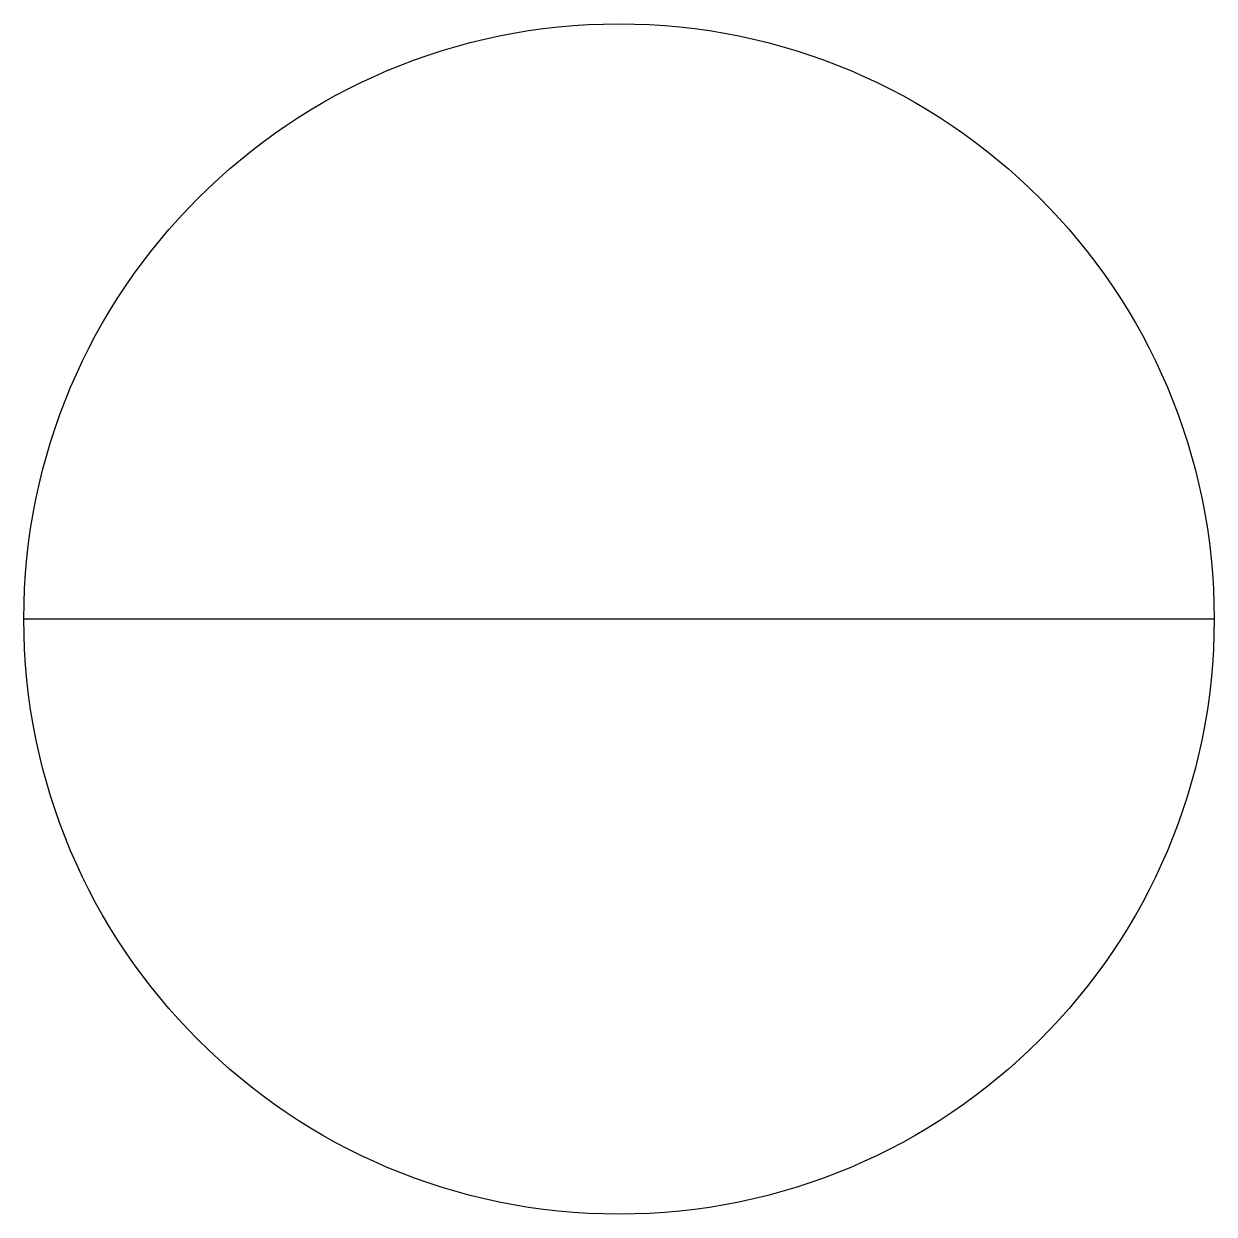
# Model space of a CAD drawing. Extents: x -3 to 3, y -3 to 3.
import ezdxf

# ---------------------------------------------------------------- set-up
doc = ezdxf.new("R2010")
doc.units = 0
doc.header["$MEASUREMENT"] = 0
doc.layers.add('1', color=7, linetype='CONTINUOUS')

msp = doc.modelspace()

# ---------------------------------------------------------------- linework, layer by layer
at = {"layer": '1'}
msp.add_line((-3, 0), (3, 0), dxfattribs=at)
msp.add_circle((0, 0), 3, dxfattribs=at)

doc.saveas('drawing.dxf')
